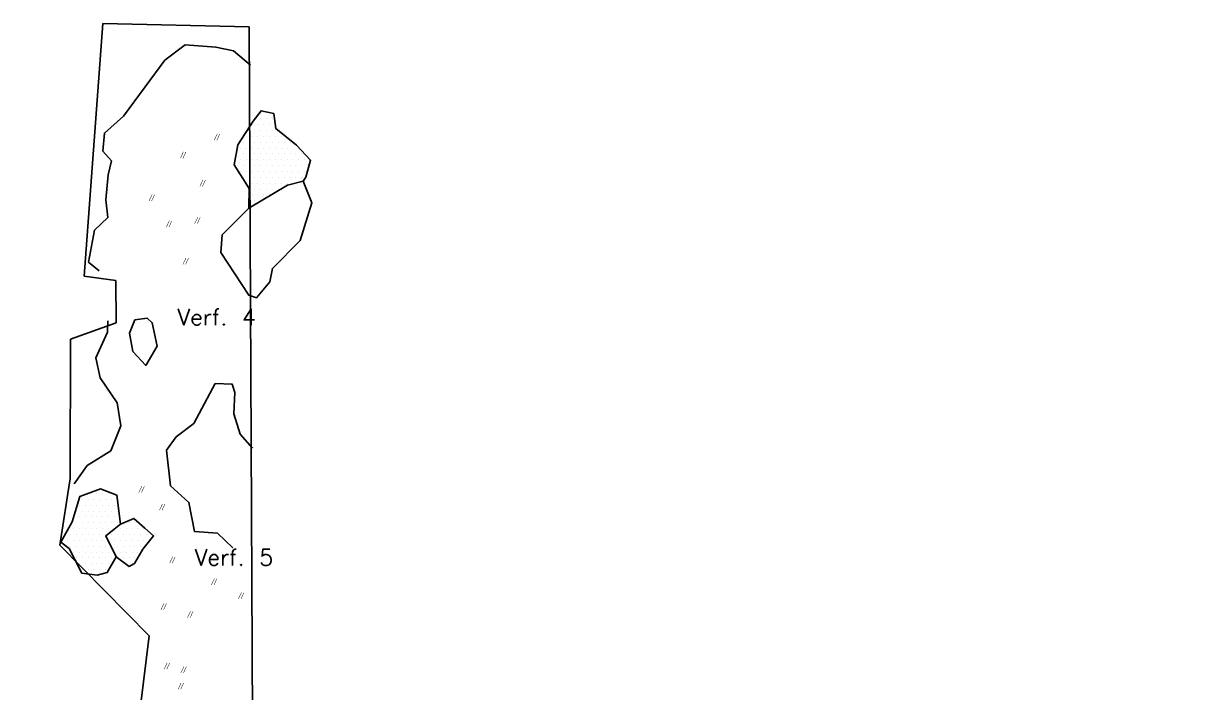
# Model space of a CAD drawing. Header units: metres. Extents: x 3.74 to 6.25, y -20.83 to -16.7.
# Drawn here: x 3.743 to 6.255, y -18.125 to -16.697 of the extents above; entities that cross this region are included whole.
import ezdxf

# ---------------------------------------------------------------- set-up
doc = ezdxf.new("R2010")
doc.units = ezdxf.units.M
doc.header["$LTSCALE"] = 25
doc.header["$MEASUREMENT"] = 0
doc.linetypes.add('STRICHPUNKTX2', pattern=[2, 1, -0.5, 0, -0.5])
doc.layers.get('0').update_dxf_attribs({"linetype": 'CONTINUOUS'})
for name, color, linetype in [('BEFUND', 1, 'CONTINUOUS'), ('BEFUNDSCHRAFF', 1, 'CONTINUOUS'), ('FEUER', 1, 'CONTINUOUS'), ('GRABUNGSGRENZE', 3, 'STRICHPUNKTX2'), ('STEINE', 4, 'CONTINUOUS'), ('STEINESCHRAFF', 4, 'CONTINUOUS')]:
    doc.layers.add(name, color=color, linetype=linetype)
doc.styles.get("Standard").update_dxf_attribs({"font": 'txt.shx'})

# ---------------------------------------------------------------- blocks, each defined once
blk = doc.blocks.new('HK')
at = {"layer": 'FEUER', "const_width": 0.1}
for points in [[(-0.66, -1.37), (0, 0)], [(0.52, -0.03), (-0.1, -1.37)]]:
    blk.add_lwpolyline(points, dxfattribs=at)
blk = doc.blocks.new('*X7')
at = {"color": 0}
for p, q in [((423.75, -1690), (423.75, -1690)), ((425, -1690), (425, -1690)), ((425.625, -1688.75), (425.625, -1688.75)), ((426.25, -1690), (426.25, -1690)), ((426.875, -1688.75), (426.875, -1688.75)), ((427.5, -1690), (427.5, -1690)), ((422.5, -1692.5), (422.5, -1692.5)), ((423.125, -1691.25), (423.125, -1691.25)), ((423.75, -1692.5), (423.75, -1692.5)), ((424.375, -1691.25), (424.375, -1691.25)), ((425, -1692.5), (425, -1692.5)), ((425.625, -1691.25), (425.625, -1691.25)), ((426.25, -1692.5), (426.25, -1692.5)), ((426.875, -1691.25), (426.875, -1691.25)), ((427.5, -1692.5), (427.5, -1692.5)), ((421.25, -1695), (421.25, -1695)), ((421.875, -1693.75), (421.875, -1693.75)), ((422.5, -1695), (422.5, -1695)), ((423.125, -1693.75), (423.125, -1693.75)), ((423.75, -1695), (423.75, -1695)), ((424.375, -1693.75), (424.375, -1693.75)), ((425, -1695), (425, -1695)), ((425.625, -1693.75), (425.625, -1693.75)), ((426.25, -1695), (426.25, -1695)), ((426.875, -1693.75), (426.875, -1693.75)), ((427.5, -1695), (427.5, -1695)), ((428.125, -1693.75), (428.125, -1693.75)), ((428.75, -1695), (428.75, -1695)), ((429.375, -1693.75), (429.375, -1693.75)), ((430, -1695), (430, -1695)), ((431.25, -1695), (431.25, -1695)), ((420, -1697.5), (420, -1697.5)), ((420.625, -1696.25), (420.625, -1696.25)), ((421.25, -1697.5), (421.25, -1697.5)), ((421.875, -1696.25), (421.875, -1696.25)), ((422.5, -1697.5), (422.5, -1697.5)), ((423.125, -1696.25), (423.125, -1696.25)), ((423.75, -1697.5), (423.75, -1697.5)), ((424.375, -1696.25), (424.375, -1696.25)), ((425, -1697.5), (425, -1697.5)), ((425.625, -1696.25), (425.625, -1696.25)), ((426.25, -1697.5), (426.25, -1697.5)), ((426.875, -1696.25), (426.875, -1696.25)), ((427.5, -1697.5), (427.5, -1697.5)), ((428.125, -1696.25), (428.125, -1696.25)), ((428.75, -1697.5), (428.75, -1697.5)), ((429.375, -1696.25), (429.375, -1696.25)), ((430, -1697.5), (430, -1697.5)), ((430.625, -1696.25), (430.625, -1696.25)), ((431.25, -1697.5), (431.25, -1697.5)), ((431.875, -1696.25), (431.875, -1696.25)), ((432.5, -1697.5), (432.5, -1697.5)), ((433.125, -1696.25), (433.125, -1696.25)), ((433.75, -1697.5), (433.75, -1697.5)), ((420, -1700), (420, -1700)), ((420.625, -1698.75), (420.625, -1698.75)), ((421.25, -1700), (421.25, -1700)), ((421.875, -1698.75), (421.875, -1698.75)), ((422.5, -1700), (422.5, -1700)), ((423.125, -1698.75), (423.125, -1698.75)), ((423.75, -1700), (423.75, -1700)), ((424.375, -1698.75), (424.375, -1698.75)), ((425, -1700), (425, -1700)), ((425.625, -1698.75), (425.625, -1698.75)), ((426.25, -1700), (426.25, -1700)), ((426.875, -1698.75), (426.875, -1698.75)), ((427.5, -1700), (427.5, -1700)), ((428.125, -1698.75), (428.125, -1698.75)), ((428.75, -1700), (428.75, -1700)), ((429.375, -1698.75), (429.375, -1698.75)), ((430, -1700), (430, -1700)), ((430.625, -1698.75), (430.625, -1698.75)), ((431.25, -1700), (431.25, -1700)), ((431.875, -1698.75), (431.875, -1698.75)), ((432.5, -1700), (432.5, -1700)), ((433.125, -1698.75), (433.125, -1698.75)), ((433.75, -1700), (433.75, -1700)), ((434.375, -1698.75), (434.375, -1698.75)), ((435, -1700), (435, -1700)), ((420.625, -1701.25), (420.625, -1701.25)), ((421.25, -1702.5), (421.25, -1702.5)), ((421.875, -1701.25), (421.875, -1701.25)), ((422.5, -1702.5), (422.5, -1702.5)), ((423.125, -1701.25), (423.125, -1701.25)), ((423.75, -1702.5), (423.75, -1702.5)), ((424.375, -1701.25), (424.375, -1701.25)), ((425, -1702.5), (425, -1702.5)), ((425.625, -1701.25), (425.625, -1701.25)), ((426.25, -1702.5), (426.25, -1702.5)), ((426.875, -1701.25), (426.875, -1701.25)), ((427.5, -1702.5), (427.5, -1702.5)), ((428.125, -1701.25), (428.125, -1701.25)), ((428.75, -1702.5), (428.75, -1702.5)), ((429.375, -1701.25), (429.375, -1701.25)), ((430, -1702.5), (430, -1702.5)), ((430.625, -1701.25), (430.625, -1701.25)), ((431.25, -1702.5), (431.25, -1702.5)), ((431.875, -1701.25), (431.875, -1701.25)), ((432.5, -1702.5), (432.5, -1702.5)), ((433.125, -1701.25), (433.125, -1701.25)), ((433.75, -1702.5), (433.75, -1702.5)), ((434.375, -1701.25), (434.375, -1701.25)), ((421.875, -1703.75), (421.875, -1703.75)), ((423.125, -1703.75), (423.125, -1703.75)), ((423.75, -1705), (423.75, -1705)), ((424.375, -1703.75), (424.375, -1703.75)), ((425, -1705), (425, -1705)), ((425.625, -1703.75), (425.625, -1703.75)), ((426.25, -1705), (426.25, -1705)), ((426.875, -1703.75), (426.875, -1703.75)), ((427.5, -1705), (427.5, -1705)), ((428.125, -1703.75), (428.125, -1703.75)), ((428.75, -1705), (428.75, -1705)), ((429.375, -1703.75), (429.375, -1703.75)), ((430.625, -1703.75), (430.625, -1703.75)), ((431.875, -1703.75), (431.875, -1703.75)), ((422.5, -1707.5), (422.5, -1707.5)), ((423.125, -1706.25), (423.125, -1706.25)), ((423.75, -1707.5), (423.75, -1707.5)), ((424.375, -1706.25), (424.375, -1706.25)), ((425, -1707.5), (425, -1707.5)), ((425.625, -1706.25), (425.625, -1706.25)), ((426.875, -1706.25), (426.875, -1706.25)), ((388.75, -1770), (388.75, -1770)), ((390, -1770), (390, -1770)), ((391.25, -1770), (391.25, -1770)), ((392.5, -1770), (392.5, -1770)), ((386.25, -1772.5), (386.25, -1772.5)), ((386.875, -1771.25), (386.875, -1771.25)), ((387.5, -1772.5), (387.5, -1772.5)), ((388.125, -1771.25), (388.125, -1771.25)), ((388.75, -1772.5), (388.75, -1772.5)), ((389.375, -1771.25), (389.375, -1771.25)), ((390, -1772.5), (390, -1772.5)), ((390.625, -1771.25), (390.625, -1771.25)), ((391.25, -1772.5), (391.25, -1772.5)), ((391.875, -1771.25), (391.875, -1771.25)), ((392.5, -1772.5), (392.5, -1772.5)), ((393.125, -1771.25), (393.125, -1771.25)), ((393.75, -1772.5), (393.75, -1772.5)), ((394.375, -1771.25), (394.375, -1771.25)), ((385.625, -1773.75), (385.625, -1773.75)), ((386.25, -1775), (386.25, -1775)), ((386.875, -1773.75), (386.875, -1773.75)), ((387.5, -1775), (387.5, -1775)), ((388.125, -1773.75), (388.125, -1773.75)), ((388.75, -1775), (388.75, -1775)), ((389.375, -1773.75), (389.375, -1773.75)), ((390, -1775), (390, -1775)), ((390.625, -1773.75), (390.625, -1773.75)), ((391.25, -1775), (391.25, -1775)), ((391.875, -1773.75), (391.875, -1773.75)), ((392.5, -1775), (392.5, -1775)), ((393.125, -1773.75), (393.125, -1773.75)), ((393.75, -1775), (393.75, -1775)), ((394.375, -1773.75), (394.375, -1773.75)), ((385, -1777.5), (385, -1777.5)), ((385.625, -1776.25), (385.625, -1776.25)), ((386.25, -1777.5), (386.25, -1777.5)), ((386.875, -1776.25), (386.875, -1776.25)), ((387.5, -1777.5), (387.5, -1777.5)), ((388.125, -1776.25), (388.125, -1776.25)), ((388.75, -1777.5), (388.75, -1777.5)), ((389.375, -1776.25), (389.375, -1776.25)), ((390, -1777.5), (390, -1777.5)), ((390.625, -1776.25), (390.625, -1776.25)), ((391.25, -1777.5), (391.25, -1777.5)), ((391.875, -1776.25), (391.875, -1776.25)), ((392.5, -1777.5), (392.5, -1777.5)), ((393.125, -1776.25), (393.125, -1776.25)), ((393.75, -1777.5), (393.75, -1777.5)), ((394.375, -1776.25), (394.375, -1776.25)), ((395, -1777.5), (395, -1777.5)), ((396.25, -1777.5), (396.25, -1777.5)), ((396.875, -1776.25), (396.875, -1776.25)), ((397.5, -1777.5), (397.5, -1777.5)), ((398.125, -1776.25), (398.125, -1776.25)), ((398.75, -1777.5), (398.75, -1777.5)), ((400, -1777.5), (400, -1777.5)), ((383.75, -1780), (383.75, -1780)), ((384.375, -1778.75), (384.375, -1778.75)), ((385, -1780), (385, -1780)), ((385.625, -1778.75), (385.625, -1778.75)), ((386.25, -1780), (386.25, -1780)), ((386.875, -1778.75), (386.875, -1778.75)), ((387.5, -1780), (387.5, -1780)), ((388.125, -1778.75), (388.125, -1778.75)), ((388.75, -1780), (388.75, -1780)), ((389.375, -1778.75), (389.375, -1778.75)), ((390, -1780), (390, -1780)), ((390.625, -1778.75), (390.625, -1778.75)), ((391.25, -1780), (391.25, -1780)), ((391.875, -1778.75), (391.875, -1778.75)), ((392.5, -1780), (392.5, -1780)), ((393.125, -1778.75), (393.125, -1778.75)), ((393.75, -1780), (393.75, -1780)), ((394.375, -1778.75), (394.375, -1778.75)), ((395, -1780), (395, -1780)), ((395.625, -1778.75), (395.625, -1778.75)), ((396.25, -1780), (396.25, -1780)), ((396.875, -1778.75), (396.875, -1778.75)), ((397.5, -1780), (397.5, -1780)), ((398.125, -1778.75), (398.125, -1778.75)), ((398.75, -1780), (398.75, -1780)), ((399.375, -1778.75), (399.375, -1778.75)), ((400, -1780), (400, -1780)), ((400.625, -1778.75), (400.625, -1778.75)), ((401.25, -1780), (401.25, -1780)), ((384.375, -1781.25), (384.375, -1781.25)), ((385, -1782.5), (385, -1782.5)), ((385.625, -1781.25), (385.625, -1781.25)), ((386.25, -1782.5), (386.25, -1782.5)), ((386.875, -1781.25), (386.875, -1781.25)), ((387.5, -1782.5), (387.5, -1782.5)), ((388.125, -1781.25), (388.125, -1781.25)), ((388.75, -1782.5), (388.75, -1782.5)), ((389.375, -1781.25), (389.375, -1781.25)), ((390, -1782.5), (390, -1782.5)), ((390.625, -1781.25), (390.625, -1781.25)), ((391.25, -1782.5), (391.25, -1782.5)), ((391.875, -1781.25), (391.875, -1781.25)), ((392.5, -1782.5), (392.5, -1782.5)), ((393.125, -1781.25), (393.125, -1781.25)), ((393.75, -1782.5), (393.75, -1782.5)), ((394.375, -1781.25), (394.375, -1781.25)), ((395, -1782.5), (395, -1782.5)), ((395.625, -1781.25), (395.625, -1781.25)), ((396.25, -1782.5), (396.25, -1782.5)), ((396.875, -1781.25), (396.875, -1781.25)), ((397.5, -1782.5), (397.5, -1782.5)), ((398.125, -1781.25), (398.125, -1781.25)), ((398.75, -1782.5), (398.75, -1782.5)), ((399.375, -1781.25), (399.375, -1781.25)), ((385.625, -1783.75), (385.625, -1783.75)), ((386.25, -1785), (386.25, -1785)), ((386.875, -1783.75), (386.875, -1783.75)), ((387.5, -1785), (387.5, -1785)), ((388.125, -1783.75), (388.125, -1783.75)), ((388.75, -1785), (388.75, -1785)), ((389.375, -1783.75), (389.375, -1783.75)), ((390, -1785), (390, -1785)), ((390.625, -1783.75), (390.625, -1783.75)), ((391.25, -1785), (391.25, -1785)), ((391.875, -1783.75), (391.875, -1783.75)), ((392.5, -1785), (392.5, -1785)), ((393.125, -1783.75), (393.125, -1783.75)), ((395.625, -1783.75), (395.625, -1783.75)), ((396.25, -1785), (396.25, -1785)), ((396.875, -1783.75), (396.875, -1783.75)), ((397.5, -1785), (397.5, -1785)), ((398.125, -1783.75), (398.125, -1783.75)), ((386.875, -1786.25), (386.875, -1786.25)), ((388.125, -1786.25), (388.125, -1786.25)), ((389.375, -1786.25), (389.375, -1786.25)), ((390.625, -1786.25), (390.625, -1786.25)), ((391.875, -1786.25), (391.875, -1786.25))]:
    blk.add_line(p, q, dxfattribs=at)

msp = doc.modelspace()

# ---------------------------------------------------------------- linework, layer by layer
at = {"layer": 'BEFUND'}
for points in [[(3.9567, -16.8942), (4.0032, -16.8315), (4.0452, -16.7749), (4.0883, -16.7421), (4.1539, -16.7474), (4.1916, -16.7549), (4.2283, -16.7853)], [(3.9047, -17.2245), (3.8823, -17.2058), (3.8947, -17.1381), (3.9236, -17.1105), (3.9193, -17.0729), (3.9242, -17.0195), (3.9312, -16.99), (3.9128, -16.9692), (3.9162, -16.9305), (3.9567, -16.8942)], [(3.8512, -17.6794), (3.879, -17.6406), (3.9298, -17.6089), (3.9509, -17.5554), (3.9431, -17.5066), (3.9067, -17.4533), (3.8974, -17.4107), (3.9226, -17.3556), (3.9235, -17.3317)], [(4.2323, -17.603), (4.2058, -17.5731), (4.1923, -17.5299), (4.1942, -17.4842), (4.1885, -17.4664), (4.1529, -17.4655), (4.107, -17.5506), (4.0695, -17.5788), (4.0488, -17.6073), (4.0572, -17.6836), (4.0965, -17.719), (4.1085, -17.7815), (4.1578, -17.7849), (4.1905, -17.8158)]]:
    msp.add_lwpolyline(points, dxfattribs=at)
at = {"layer": 'GRABUNGSGRENZE', "flags": 128}
msp.add_lwpolyline([(6.2477, -20.8263), (3.8885, -19.7485), (3.8704, -19.5538), (3.8922, -19.3071), (3.8893, -19.0971), (3.8725, -18.9629), (3.7852, -18.7609), (3.7534, -18.5906), (3.7441, -18.3272), (3.7433, -18.2454), (3.9931, -18.1538), (4.0113, -18.0042), (3.8208, -17.8102), (3.843, -17.6682), (3.8438, -17.3702), (3.9413, -17.3357), (3.9404, -17.2452), (3.8727, -17.2358), (3.9126, -16.6966), (4.2249, -16.7034), (4.2336, -18.4975), (4.9694, -18.946), (5.3588, -19.2856), (6.2545, -19.5493)], dxfattribs=at)
at = {"layer": 'STEINE'}
for points in [[(4.2245, -17.0909), (4.2254, -17.0492), (4.1931, -16.9985), (4.2006, -16.9557), (4.2334, -16.9048), (4.2506, -16.8828), (4.2776, -16.8888), (4.2823, -16.9208), (4.3262, -16.9562), (4.3563, -16.9886), (4.3463, -17.0243), (4.3403, -17.0335)], [(4.1649, -17.1858), (4.1678, -17.1481), (4.2245, -17.0909), (4.3072, -17.0417), (4.3403, -17.0335), (4.3588, -17.0797), (4.3342, -17.1596), (4.2749, -17.2194), (4.2695, -17.2479), (4.2406, -17.2826), (4.2243, -17.2765), (4.1649, -17.1858)], [(3.9809, -17.3295), (4.0074, -17.3258), (4.0181, -17.3354), (4.029, -17.3857), (4.0042, -17.4265), (4.0042, -17.4265), (3.9767, -17.3966), (3.9694, -17.3575), (3.9809, -17.3295)], [(3.9409, -17.8351), (3.9222, -17.8688), (3.9004, -17.8745), (3.8678, -17.87), (3.8529, -17.8411), (3.8406, -17.8178), (3.8228, -17.8041), (3.8475, -17.7603), (3.8636, -17.7063), (3.9077, -17.6898), (3.9429, -17.7039), (3.9503, -17.7659)], [(3.9409, -17.8351), (3.9188, -17.7905), (3.9503, -17.7659), (3.9792, -17.7531), (4.0027, -17.7738), (4.0211, -17.7905), (3.9983, -17.8186), (3.9806, -17.8492), (3.969, -17.8559), (3.9409, -17.8351)]]:
    msp.add_lwpolyline(points, dxfattribs=at)

# ---------------------------------------------------------------- block references
at = {"layer": 'FEUER', "xscale": 0.01, "yscale": 0.01, "zscale": 0.01}
for p in [(4.1572, -16.932), (4.0847, -16.9705), (4.1266, -17.0303), (4.0179, -17.0618), (4.0548, -17.1176), (4.1153, -17.1102), (4.0902, -17.1973), (3.9962, -17.6844), (4.0401, -17.7223), (4.0619, -17.8351), (4.1511, -17.8815), (4.2087, -17.9113), (4.0435, -17.9344), (4.1001, -17.9514), (4.0502, -18.0615), (4.0858, -18.0695), (4.0799, -18.1046)]:
    msp.add_blockref('HK', p, dxfattribs=at)
at = {"layer": 'STEINESCHRAFF', "xscale": 0.01, "yscale": 0.01, "zscale": 0.01}
msp.add_blockref('*X7', (0, 0), dxfattribs=at)

# ---------------------------------------------------------------- texts
at = {"layer": 'BEFUNDSCHRAFF'}
for s, p in [('Verf. 4', (4.0721, -17.341)), ('Verf. 5', (4.1089, -17.854))]:
    msp.add_text(s, height=0.035, dxfattribs=at).set_placement(p)

doc.saveas('drawing.dxf')
